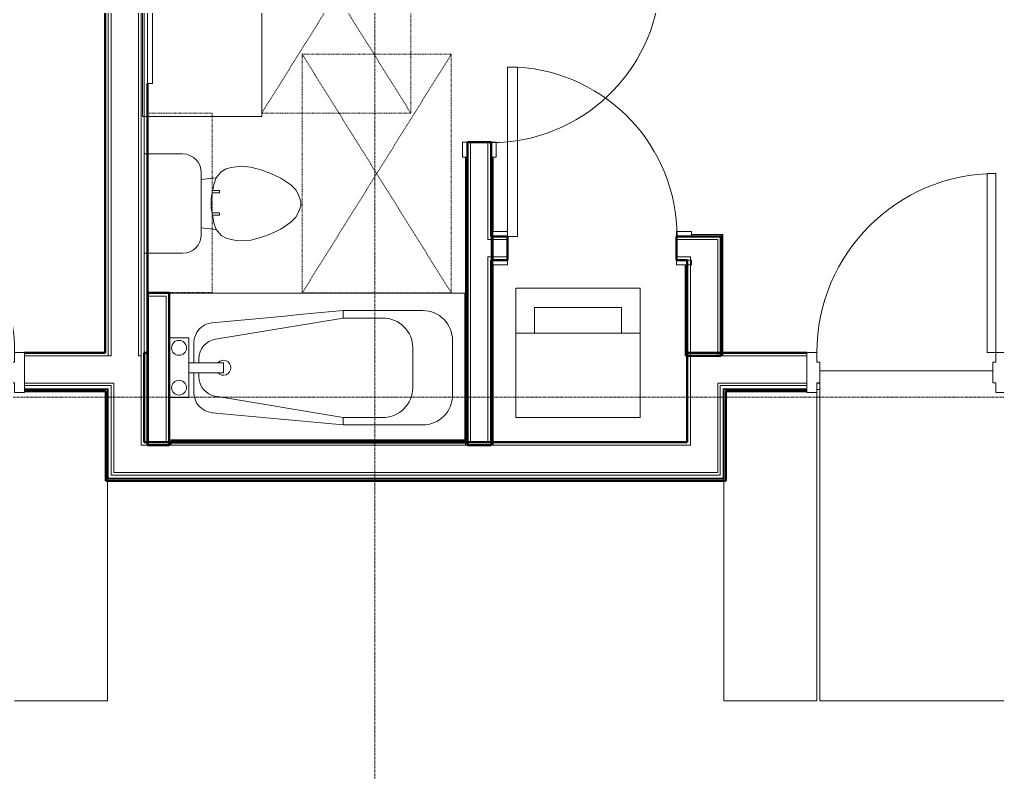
# Model space of a CAD drawing. Header units: inches. Extents: x -4218 to -1830, y 9767 to 12426.
# Drawn here: x -3225.8 to -3029.1, y 10391.8 to 10543.1 of the extents above; entities that cross this region are included whole.
import ezdxf

# ---------------------------------------------------------------- set-up
doc = ezdxf.new("R2010")
doc.units = ezdxf.units.IN
doc.header["$MEASUREMENT"] = 0
doc.linetypes.add('Dash', pattern=[0.25, 0.125, -0.125])
doc.linetypes.add('Grid Line 1_2_', pattern=[0.875, 0.5, -0.125, 0.125, -0.125])
for name, color, linetype, lineweight in [('0-1', 7, 'Continuous', 5), ('0-2', 253, 'Continuous', 9), ('0-3', 7, 'Continuous', 9), ('A-DOOR-1', 7, 'Continuous', 9), ('A-DOOR-2', 50, 'Continuous', 20), ('A-DOOR-FRAM-1', 50, 'Continuous', 20), ('A-FLOR-2', 252, 'Continuous', 9), ('A-FLOR-3', 7, 'Continuous', 9), ('A-FLOR-5', 192, 'Continuous', 9), ('A-GENM-HDLN-1', 7, 'Dash', 9), ('A-WALL-1', 250, 'Continuous', 50), ('A-WALL-2', 10, 'Continuous', 13), ('A-WALL-3', 254, 'Continuous', 9), ('A-WALL-4', 253, 'Continuous', 9), ('A-WALL-5', 252, 'Continuous', 9), ('A-WALL-6', 7, 'Continuous', 9), ('I-WALL-1', 250, 'Continuous', 50), ('I-WALL-2', 254, 'Continuous', 9), ('I-WALL-3', 253, 'Continuous', 9), ('I-WALL-4', 252, 'Continuous', 9), ('P-SANR-FIXT-1', 7, 'Continuous', 9), ('P-SANR-FIXT-2', 253, 'Continuous', 9), ('P-SANR-FIXT-3', 252, 'Continuous', 9), ('P-SANR-FIXT-4', 254, 'Continuous', 9), ('Q-CASE-1', 252, 'Continuous', 9), ('Q-CASE-2', 7, 'Continuous', 9), ('Q-CASE-4', 7, 'Dash', 9), ('Q-CASE-5', 254, 'Continuous', 9), ('S-GRID-1', 1, 'Grid Line 1_2_', 9)]:
    doc.layers.add(name, color=color, linetype=linetype, lineweight=lineweight)

# ---------------------------------------------------------------- blocks, each defined once
blk = doc.blocks.new('Basic Wall _ INT - W4BØF - _5_8 GYP - 2X4 WOOD_BATT_ - 5_8 GYP_ - ___-2682489-BACKGROUND - 3RD FLOOR')
at = {"layer": 'A-WALL-3'}
for p, q in [((-3136.11, 10457.54), (-3136.05, 10457.54)), ((-3136.05, 10457.54), (-3135.9, 10457.54)), ((-3135.9, 10457.54), (-3135.84, 10457.54)), ((-3135.72, 10457.54), (-3135.7, 10457.54))]:
    blk.add_line(p, q, dxfattribs=at)
at = {"layer": 'A-WALL-4'}
for p, q in [((-3136.05, 10617.69), (-3136.11, 10617.75)), ((-3135.9, 10617.55), (-3136.05, 10617.69)), ((-3135.84, 10617.48), (-3135.9, 10617.54)), ((-3135.7, 10617.34), (-3135.72, 10617.36)), ((-3136.05, 10589), (-3136.05, 10588.88)), ((-3136.05, 10588.88), (-3136.05, 10588.79)), ((-3136.05, 10588.79), (-3136.05, 10588.73)), ((-3136.05, 10588.59), (-3136.05, 10583.84)), ((-3135.7, 10583.84), (-3135.7, 10588.59)), ((-3136.05, 10583.69), (-3136.05, 10583.64)), ((-3136.05, 10583.63), (-3136.05, 10583.55)), ((-3136.05, 10583.54), (-3136.05, 10583.43)), ((-3135.7, 10552.46), (-3135.7, 10555.46)), ((-3135.7, 10515.46), (-3135.7, 10518.46)), ((-3135.82, 10457.54), (-3136.11, 10457.54)), ((-3136.05, 10458.13), (-3136.05, 10457.54)), ((-3135.74, 10457.54), (-3135.82, 10457.54)), ((-3135.7, 10457.54), (-3135.74, 10457.54)), ((-3135.7, 10457.54), (-3135.7, 10458.13))]:
    blk.add_line(p, q, dxfattribs=at)
at = {"layer": 'A-WALL-5'}
for p, q in [((-3136.05, 10617.69), (-3136.05, 10589)), ((-3135.7, 10588.59), (-3135.7, 10617.34)), ((-3136.11, 10589), (-3136.11, 10588.88)), ((-3136.11, 10588.88), (-3136.11, 10588.79)), ((-3136.11, 10588.79), (-3136.11, 10588.73)), ((-3136.11, 10588.59), (-3136.11, 10583.84)), ((-3135.82, 10588.57), (-3135.82, 10584.46)), ((-3136.11, 10583.69), (-3136.11, 10583.64)), ((-3136.11, 10583.63), (-3136.11, 10583.55)), ((-3136.11, 10583.54), (-3136.11, 10583.43)), ((-3136.05, 10583.43), (-3136.05, 10555.46)), ((-3135.82, 10584.44), (-3135.82, 10583.84)), ((-3135.7, 10555.46), (-3135.7, 10583.84)), ((-3136.05, 10515.46), (-3136.05, 10488.13)), ((-3135.7, 10488.13), (-3135.7, 10515.46)), ((-3136.11, 10458.13), (-3136.11, 10457.54)), ((-3135.82, 10458.13), (-3135.82, 10457.54))]:
    blk.add_line(p, q, dxfattribs=at)
at = {"layer": 'A-WALL-6'}
for p, q in [((-3136.11, 10617.75), (-3136.11, 10589)), ((-3135.82, 10617.46), (-3135.82, 10588.59)), ((-3136.11, 10583.43), (-3136.11, 10555.46)), ((-3135.82, 10583.84), (-3135.82, 10555.46)), ((-3136.11, 10515.46), (-3136.11, 10488.13)), ((-3135.82, 10515.46), (-3135.82, 10488.13))]:
    blk.add_line(p, q, dxfattribs=at)
at = {"layer": 'A-WALL-6', "flags": 128}
for points in [[(-3136.11, 10617.75), (-3135.99, 10617.63), (-3135.9, 10617.54), (-3135.84, 10617.48), (-3135.82, 10617.46)], [(-3135.82, 10617.46), (-3135.82, 10617.46), (-3135.81, 10617.45), (-3135.8, 10617.44), (-3135.78, 10617.42), (-3135.76, 10617.4), (-3135.74, 10617.38)]]:
    blk.add_lwpolyline(points, dxfattribs=at)
blk = doc.blocks.new('Basic Wall _ INT - W4BØF - _5_8 GYP - 2X4 WOOD_BATT_ - 5_8 GYP_ - ___-2682490-BACKGROUND - 3RD FLOOR')
at = {"layer": 'A-WALL-3'}
for p, q in [((-3130.95, 10555.09), (-3130.95, 10555.46)), ((-3130.95, 10457.54), (-3130.92, 10457.54)), ((-3130.81, 10457.54), (-3130.75, 10457.54)), ((-3130.74, 10457.54), (-3130.6, 10457.54)), ((-3130.6, 10457.54), (-3130.54, 10457.54))]:
    blk.add_line(p, q, dxfattribs=at)
at = {"layer": 'A-WALL-4'}
for p, q in [((-3130.92, 10612.57), (-3130.95, 10612.59)), ((-3130.75, 10612.39), (-3130.81, 10612.45)), ((-3130.6, 10612.24), (-3130.74, 10612.38)), ((-3130.54, 10612.18), (-3130.6, 10612.24)), ((-3130.6, 10588.99), (-3130.6, 10588.88)), ((-3130.6, 10588.87), (-3130.6, 10588.79)), ((-3130.6, 10588.78), (-3130.6, 10588.73)), ((-3130.95, 10583.84), (-3130.95, 10588.59)), ((-3130.6, 10588.59), (-3130.6, 10587.96)), ((-3130.6, 10587.94), (-3130.6, 10583.84)), ((-3130.6, 10583.69), (-3130.6, 10583.64)), ((-3130.6, 10583.62), (-3130.6, 10583.55)), ((-3130.6, 10583.53), (-3130.6, 10583.43)), ((-3130.95, 10555.46), (-3130.95, 10559.84)), ((-3130.6, 10560.24), (-3130.6, 10560.13)), ((-3130.6, 10560.12), (-3130.6, 10560.04)), ((-3130.6, 10560.04), (-3130.6, 10559.98)), ((-3130.6, 10559.84), (-3130.6, 10555.46)), ((-3130.95, 10554.95), (-3130.95, 10555.09)), ((-3130.95, 10515.46), (-3130.95, 10518.46)), ((-3130.95, 10494.79), (-3130.95, 10499.54)), ((-3130.6, 10499.54), (-3130.6, 10495.8)), ((-3130.6, 10495.78), (-3130.6, 10494.79)), ((-3130.95, 10457.54), (-3130.95, 10458.16)), ((-3130.91, 10457.54), (-3130.95, 10457.54)), ((-3130.82, 10457.54), (-3130.91, 10457.54)), ((-3130.54, 10457.54), (-3130.82, 10457.54)), ((-3130.6, 10458.16), (-3130.6, 10457.54))]:
    blk.add_line(p, q, dxfattribs=at)
at = {"layer": 'A-WALL-5'}
for p, q in [((-3130.95, 10588.59), (-3130.95, 10612.59)), ((-3130.6, 10612.24), (-3130.6, 10589)), ((-3130.54, 10588.99), (-3130.54, 10588.88)), ((-3130.54, 10588.87), (-3130.54, 10588.79)), ((-3130.54, 10588.78), (-3130.54, 10588.73)), ((-3130.82, 10587.96), (-3130.82, 10588.59)), ((-3130.82, 10583.84), (-3130.82, 10587.96)), ((-3130.54, 10588.58), (-3130.54, 10587.96)), ((-3130.54, 10587.94), (-3130.54, 10583.84)), ((-3130.95, 10559.84), (-3130.95, 10583.84)), ((-3130.6, 10583.43), (-3130.6, 10560.25)), ((-3130.54, 10583.69), (-3130.54, 10583.64)), ((-3130.54, 10583.62), (-3130.54, 10583.55)), ((-3130.54, 10583.53), (-3130.54, 10583.43)), ((-3130.82, 10559.24), (-3130.82, 10559.84)), ((-3130.82, 10555.46), (-3130.82, 10559.21)), ((-3130.54, 10560.24), (-3130.54, 10560.13)), ((-3130.54, 10560.12), (-3130.54, 10560.04)), ((-3130.54, 10560.03), (-3130.54, 10559.98)), ((-3130.54, 10559.84), (-3130.54, 10555.46)), ((-3130.95, 10499.54), (-3130.95, 10515.46)), ((-3130.6, 10515.46), (-3130.6, 10500.53)), ((-3130.82, 10498.94), (-3130.82, 10499.54)), ((-3130.82, 10495.41), (-3130.82, 10498.91)), ((-3130.54, 10499.54), (-3130.54, 10494.79)), ((-3130.95, 10458.16), (-3130.95, 10494.79)), ((-3130.82, 10494.79), (-3130.82, 10495.39)), ((-3130.6, 10493.79), (-3130.6, 10458.16)), ((-3130.82, 10457.54), (-3130.82, 10458.16)), ((-3130.54, 10458.16), (-3130.54, 10457.54))]:
    blk.add_line(p, q, dxfattribs=at)
at = {"layer": 'A-WALL-6'}
for p, q in [((-3130.82, 10588.59), (-3130.82, 10612.46)), ((-3130.54, 10612.18), (-3130.54, 10589)), ((-3130.82, 10559.84), (-3130.82, 10583.84)), ((-3130.54, 10583.43), (-3130.54, 10560.25)), ((-3130.82, 10499.54), (-3130.82, 10515.46)), ((-3130.54, 10515.46), (-3130.54, 10500.54)), ((-3130.82, 10458.16), (-3130.82, 10494.79)), ((-3130.54, 10493.79), (-3130.54, 10458.16))]:
    blk.add_line(p, q, dxfattribs=at)
at = {"layer": 'A-WALL-6', "flags": 128}
for points in [[(-3130.91, 10612.55), (-3130.88, 10612.53), (-3130.86, 10612.51), (-3130.85, 10612.49), (-3130.83, 10612.48), (-3130.83, 10612.47), (-3130.82, 10612.46)], [(-3130.82, 10612.46), (-3130.8, 10612.44), (-3130.75, 10612.39), (-3130.65, 10612.3), (-3130.54, 10612.18)]]:
    blk.add_lwpolyline(points, dxfattribs=at)
blk = doc.blocks.new('SWING - SINGLE - FLUSH - 2-10 x 6-8 - PRIVACY-3199405-BACKGROUND - 3RD FLOOR')
at = {"layer": 'A-DOOR-1'}
blk.add_arc((17, -2.38), 34.07, 180, 266.6343, dxfattribs=at)
at = {"layer": 'A-DOOR-2'}
for p, q in [((15, -2.38), (15, -36.38)), ((17, -2.38), (15, -2.38)), ((17, -2.38), (17, -36.38)), ((17, -36.38), (15, -36.38))]:
    blk.add_line(p, q, dxfattribs=at)
at = {"layer": 'A-DOOR-FRAM-1'}
for p, q in [((-20, 2.37), (-20, 3.37)), ((-20, 3.37), (-17, 3.37)), ((-17, 2.37), (-20, 2.37)), ((-17, 3.37), (-17, 2.37)), ((17, 2.37), (17, 3.37)), ((17, 3.37), (20, 3.37)), ((20, 2.37), (17, 2.37)), ((20, 3.37), (20, 2.37)), ((-20, -2.38), (-17, -2.38)), ((-20, -3.38), (-20, -2.38)), ((-17, -3.38), (-20, -3.38)), ((-17, -2.38), (-17, -3.38)), ((17, -2.38), (20, -2.38)), ((17, -3.38), (17, -2.38)), ((20, -3.38), (17, -3.38)), ((20, -2.38), (20, -3.38))]:
    blk.add_line(p, q, dxfattribs=at)
blk = doc.blocks.new('Basic Wall _ INT - W6BØF - _5_8 GYP - 2X6 WOOD_BATT_ - 5_8 GYP_ - ___-2695671-BACKGROUND - 3RD FLOOR')
at = {"layer": 'A-WALL-3'}
for p, q in [((-3084.75, 10475.54), (-3084.72, 10475.54)), ((-3084.61, 10475.54), (-3084.55, 10475.54)), ((-3084.54, 10475.54), (-3084.4, 10475.54)), ((-3084.4, 10475.54), (-3084.34, 10475.54))]:
    blk.add_line(p, q, dxfattribs=at)
at = {"layer": 'A-WALL-4'}
for p, q in [((-3084.72, 10499.56), (-3084.75, 10499.54)), ((-3084.55, 10499.74), (-3084.61, 10499.68)), ((-3084.4, 10499.89), (-3084.54, 10499.75)), ((-3084.34, 10499.95), (-3084.4, 10499.89)), ((-3084.75, 10475.54), (-3084.75, 10476.16)), ((-3084.71, 10475.54), (-3084.75, 10475.54)), ((-3084.62, 10475.54), (-3084.71, 10475.54)), ((-3084.34, 10475.54), (-3084.62, 10475.54)), ((-3084.4, 10476.16), (-3084.4, 10475.54))]:
    blk.add_line(p, q, dxfattribs=at)
at = {"layer": 'A-WALL-5'}
for p, q in [((-3084.75, 10476.16), (-3084.75, 10499.54)), ((-3084.4, 10499.89), (-3084.4, 10476.16)), ((-3084.62, 10475.54), (-3084.62, 10476.16)), ((-3084.34, 10476.16), (-3084.34, 10475.54))]:
    blk.add_line(p, q, dxfattribs=at)
at = {"layer": 'A-WALL-6'}
for p, q in [((-3084.75, 10499.54), (-3084.71, 10499.58)), ((-3084.62, 10476.16), (-3084.62, 10499.66)), ((-3084.34, 10499.95), (-3084.34, 10476.16))]:
    blk.add_line(p, q, dxfattribs=at)
at = {"layer": 'A-WALL-6', "flags": 128}
for points in [[(-3084.71, 10499.58), (-3084.68, 10499.6), (-3084.66, 10499.62), (-3084.65, 10499.64), (-3084.63, 10499.65), (-3084.63, 10499.66), (-3084.62, 10499.66)], [(-3084.62, 10499.66), (-3084.6, 10499.68), (-3084.55, 10499.74), (-3084.45, 10499.83), (-3084.34, 10499.95)]]:
    blk.add_lwpolyline(points, dxfattribs=at)
blk = doc.blocks.new('Basic Wall _ INT - W6BØF - _5_8 GYP - 2X6 WOOD_BATT_ - 5_8 GYP_ - ___-2695672-BACKGROUND - 3RD FLOOR')
at = {"layer": 'A-WALL-4'}
blk.add_line((-3091.5, 10475.54), (-3091.5, 10476.16), dxfattribs=at)
at = {"layer": 'A-WALL-5'}
for p, q in [((-3091.85, 10493.79), (-3091.85, 10475.54)), ((-3091.5, 10476.16), (-3091.5, 10493.79)), ((-3091.91, 10475.54), (-3091.85, 10475.54)), ((-3091.85, 10475.54), (-3091.7, 10475.54)), ((-3091.7, 10475.54), (-3091.64, 10475.54)), ((-3091.6, 10475.54), (-3091.59, 10475.54)), ((-3091.52, 10475.54), (-3091.5, 10475.54))]:
    blk.add_line(p, q, dxfattribs=at)
at = {"layer": 'A-WALL-6'}
for p, q in [((-3091.91, 10493.79), (-3091.91, 10475.54)), ((-3091.62, 10493.79), (-3091.62, 10475.54)), ((-3091.62, 10475.54), (-3091.91, 10475.54)), ((-3091.54, 10475.54), (-3091.62, 10475.54)), ((-3091.5, 10475.54), (-3091.54, 10475.54))]:
    blk.add_line(p, q, dxfattribs=at)
blk = doc.blocks.new('Basic Wall _ INT - W4BØF - _5_8 GYP - 2X4 WOOD_BATT_ - 5_8 GYP_ - ___-2682502-BACKGROUND - 3RD FLOOR')
at = {"layer": 'A-WALL-3'}
for p, q in [((-3130.95, 10494.79), (-3130.95, 10494.77)), ((-3130.95, 10494.65), (-3130.95, 10494.59)), ((-3130.95, 10494.58), (-3130.95, 10494.44)), ((-3130.95, 10494.44), (-3130.95, 10494.38))]:
    blk.add_line(p, q, dxfattribs=at)
at = {"layer": 'A-WALL-4'}
for p, q in [((-3130.95, 10494.66), (-3130.95, 10494.73)), ((-3130.95, 10494.38), (-3130.95, 10494.66)), ((-3130.69, 10494.44), (-3130.75, 10494.44))]:
    blk.add_line(p, q, dxfattribs=at)
at = {"layer": 'A-WALL-5'}
for p, q in [((-3130.95, 10494.75), (-3130.95, 10494.79)), ((-3130.95, 10494.79), (-3130.62, 10494.79)), ((-3130.95, 10494.73), (-3130.95, 10494.75)), ((-3130.69, 10494.38), (-3130.75, 10494.38))]:
    blk.add_line(p, q, dxfattribs=at)
at = {"layer": 'A-WALL-6'}
blk.add_line((-3130.95, 10494.66), (-3130.62, 10494.66), dxfattribs=at)
blk = doc.blocks.new('Basic Wall _ INT - W4BØF - _5_8 GYP - 2X4 WOOD_BATT_ - 5_8 GYP_ - ___-2682501-BACKGROUND - 3RD FLOOR')
at = {"layer": 'A-WALL-3'}
for p, q in [((-3130.95, 10499.95), (-3130.95, 10499.89)), ((-3130.95, 10499.89), (-3130.95, 10499.75)), ((-3130.95, 10499.74), (-3130.95, 10499.68)), ((-3130.95, 10499.56), (-3130.95, 10499.54))]:
    blk.add_line(p, q, dxfattribs=at)
at = {"layer": 'A-WALL-4'}
for p, q in [((-3130.95, 10499.66), (-3130.95, 10499.95)), ((-3130.95, 10499.6), (-3130.95, 10499.66)), ((-3130.68, 10499.89), (-3130.75, 10499.89)), ((-3093.62, 10499.54), (-3090.62, 10499.54)), ((-3084.75, 10499.54), (-3084.72, 10499.56)), ((-3084.61, 10499.68), (-3084.55, 10499.74)), ((-3084.54, 10499.75), (-3084.4, 10499.89)), ((-3084.4, 10499.89), (-3084.34, 10499.95))]:
    blk.add_line(p, q, dxfattribs=at)
at = {"layer": 'A-WALL-5'}
for p, q in [((-3130.95, 10499.58), (-3130.95, 10499.6)), ((-3130.95, 10499.54), (-3130.95, 10499.58)), ((-3130.95, 10499.54), (-3130.62, 10499.54)), ((-3130.68, 10499.95), (-3130.75, 10499.95)), ((-3084.4, 10499.89), (-3090.62, 10499.89)), ((-3090.62, 10499.54), (-3084.75, 10499.54))]:
    blk.add_line(p, q, dxfattribs=at)
at = {"layer": 'A-WALL-6'}
for p, q in [((-3130.62, 10499.66), (-3130.95, 10499.66)), ((-3084.34, 10499.95), (-3090.62, 10499.95)), ((-3084.62, 10499.66), (-3090.62, 10499.66)), ((-3084.71, 10499.58), (-3084.75, 10499.54))]:
    blk.add_line(p, q, dxfattribs=at)
at = {"layer": 'A-WALL-6', "flags": 128}
for points in [[(-3084.62, 10499.66), (-3084.63, 10499.66), (-3084.63, 10499.65), (-3084.65, 10499.64), (-3084.66, 10499.62), (-3084.68, 10499.6), (-3084.71, 10499.58)], [(-3084.34, 10499.95), (-3084.45, 10499.83), (-3084.55, 10499.74), (-3084.6, 10499.68), (-3084.62, 10499.66)]]:
    blk.add_lwpolyline(points, dxfattribs=at)
blk = doc.blocks.new('Stacked Washer and Dryer - 26_x25_ - Private-1352637-BACKGROUND - 3RD FLOOR')
at = {"layer": 'P-SANR-FIXT-1'}
for p, q in [((0, 12.5), (26, 12.5)), ((0, 12.5), (0, -12.5)), ((16.90625, 12.5), (16.90625, -12.5)), ((26, 12.5), (26, -12.5)), ((16.90625, 8.75), (22.09375, 8.75)), ((22.09375, 8.75), (22.09375, -8.75)), ((22.09375, -8.75), (16.90625, -8.75)), ((26, -12.5), (0, -12.5))]:
    blk.add_line(p, q, dxfattribs=at)
blk = doc.blocks.new('Toilet-Domestic-3D - Toilet-Domestic-3D-V87-BACKGROUND - 3RD FLOOR')
at = {"layer": 'P-SANR-FIXT-1'}
for p, q in [((-1.87, 11.5), (-0.5, 12)), ((-0.5, 12), (0.5, 12)), ((0.5, 12), (1.87, 11.5)), ((-5.13, 8), (-3.74, 10)), ((-3.74, 10), (-2.74, 11)), ((-2.74, 11), (-1.87, 11.5)), ((1.87, 11.5), (2.74, 11)), ((2.74, 11), (3.74, 10)), ((3.74, 10), (5.13, 8)), ((-6.06, 6), (-5.13, 8)), ((5.13, 8), (6.06, 6)), ((-6.79, 4), (-6.06, 6)), ((6.06, 6), (6.79, 4)), ((-7.33, 1.99), (-6.79, 4)), ((6.79, 4), (7.33, 1.99)), ((-7.5, 0), (-7.33, 1.99)), ((7.33, 1.99), (7.5, 0)), ((-7.41, -1), (-7.5, 0)), ((-7.24, -2), (-7.41, -1)), ((7.41, -1), (7.24, -2)), ((7.5, 0), (7.41, -1)), ((-6.97, -3), (-7.24, -2)), ((-6.4, -4), (-6.97, -3)), ((6.97, -3), (6.4, -4)), ((7.24, -2), (6.97, -3)), ((-5.21, -5), (-6.4, -4)), ((-3.84, -5.5), (-5.21, -5)), ((-4.86, -8.02), (-5.21, -5)), ((-2.65, -5.71), (-3.84, -5.5)), ((-1, -6), (-2.16, -5.8)), ((1.85, -5.85), (1, -6)), ((3.84, -5.5), (2.34, -5.76)), ((5.21, -5), (3.84, -5.5)), ((4.86, -8.02), (5.21, -5)), ((6.4, -4), (5.21, -5)), ((1, -6), (-1, -6)), ((6.25, -8.02), (-6.25, -8.02)), ((-9.98, -11.75), (-9.98, -18.85)), ((9.98, -18.85), (9.98, -11.75))]:
    blk.add_line(p, q, dxfattribs=at)
for centre, start, end in [((-6.25, -11.75), 90, 180), ((6.25, -11.75), 0, 90)]:
    blk.add_arc(centre, 3.73, start, end, dxfattribs=at)
at = {"layer": 'P-SANR-FIXT-2'}
blk.add_line((-9.98, -19.48), (9.98, -19.48), dxfattribs=at)
at = {"layer": 'P-SANR-FIXT-3'}
for p, q in [((-9.98, -18.85), (-9.98, -19.48)), ((9.98, -19.48), (9.98, -18.85))]:
    blk.add_line(p, q, dxfattribs=at)
blk = doc.blocks.new('Bath Vanity - Bath Vanity 60_-2708009-BACKGROUND - 3RD FLOOR')
at = {"layer": 'Q-CASE-1'}
for p, q in [((30.74, 0), (-29.26, 0)), ((-29.26, 0), (-29.26, -1)), ((30.74, -1), (30.74, 0))]:
    blk.add_line(p, q, dxfattribs=at)
at = {"layer": 'Q-CASE-2'}
for p, q in [((-29.26, -1), (-29.26, -24)), ((30.74, -24), (30.74, -1)), ((-29.26, -24), (30.74, -24))]:
    blk.add_line(p, q, dxfattribs=at)
blk = doc.blocks.new('Bath Tub - Maestro - 60_x30_-V88-BACKGROUND - 3RD FLOOR')
at = {"layer": 'P-SANR-FIXT-1'}
for p, q in [((59.63, 0), (0.38, 0)), ((35, -3.5), (51, -3.5)), ((35, -5), (35, -3.5)), ((35, -5), (9.35, -9.26)), ((43, -5), (35, -5)), ((4, -9), (0.38, -9)), ((4, -14), (4, -9)), ((57, -9.5), (57, -20.5)), ((5, -14), (5, -9.96)), ((49, -19), (49, -11)), ((6, -13.2), (6, -14)), ((4, -16), (4, -14)), ((4, -14), (10.94, -14)), ((10.94, -16), (10.94, -14)), ((4, -21), (4, -16)), ((10.94, -16), (4, -16)), ((5, -20.04), (5, -16)), ((6, -16), (6, -16.8)), ((0.38, -21), (4, -21)), ((9.35, -20.74), (35, -25)), ((35, -25), (35, -26.5)), ((35, -25), (43, -25)), ((51, -26.5), (35, -26.5))]:
    blk.add_line(p, q, dxfattribs=at)
at = {"layer": 'P-SANR-FIXT-1', "flags": 128}
for points in [[(8.63, -5.97), (11.56, -5.7), (14.49, -5.42), (17.42, -5.15), (20.35, -4.87), (23.28, -4.6), (26.21, -4.32), (29.14, -4.05), (32.07, -3.77), (35, -3.5)], [(35, -26.5), (32.07, -26.23), (29.14, -25.95), (26.21, -25.68), (23.28, -25.4), (20.35, -25.13), (17.42, -24.85), (14.49, -24.58), (11.56, -24.3), (8.63, -24.03)]]:
    blk.add_lwpolyline(points, dxfattribs=at)
at = {"layer": 'P-SANR-FIXT-1'}
for centre, radius, start, end in [((51, -9.5), 6, 0, 90), ((43, -11), 6, 360, 90), ((9, -9.96), 4, 95.3558, 180), ((2, -11), 1.5, 0, 180), ((10, -13.2), 4, 99.4223, 180), ((2, -11), 1.5, 180, 360), ((10.94, -15), 1.5, 0, 137.9289), ((10.94, -15), 1.5, 222.0711, 360), ((2, -19), 1.5, 0, 180), ((10, -16.8), 4, 180, 260.5777), ((2, -19), 1.5, 180, 360), ((43, -19), 6, 270, 0), ((9, -20.04), 4, 180, 264.6442), ((51, -20.5), 6, 270, 0)]:
    blk.add_arc(centre, radius, start, end, dxfattribs=at)
at = {"layer": 'P-SANR-FIXT-2'}
for p, q in [((0, 0), (0, -9)), ((60, -29.97), (60, 0)), ((0, -9), (0, -21)), ((0, -21), (0, -29.97)), ((0, -30), (60, -30))]:
    blk.add_line(p, q, dxfattribs=at)
at = {"layer": 'P-SANR-FIXT-3'}
for p, q in [((0.38, 0), (0, 0)), ((60, 0), (59.63, 0)), ((0.38, -9), (0, -9)), ((0, -21), (0.38, -21))]:
    blk.add_line(p, q, dxfattribs=at)
at = {"layer": 'P-SANR-FIXT-4'}
blk.add_line((0, -9), (0, -21), dxfattribs=at)
blk = doc.blocks.new('ADA Clearances - 30_x48_-1721104-BACKGROUND - 3RD FLOOR')
at = {"layer": 'A-GENM-HDLN-1'}
for p, q in [((15, 24), (-15, -24)), ((-15, 24), (15, -24)), ((-15, -24), (-15, 24)), ((-15, 24), (15, 24)), ((15, 24), (15, -24)), ((15, -24), (-15, -24))]:
    blk.add_line(p, q, dxfattribs=at)
blk = doc.blocks.new('ADA Clearances - 30_x48_-V89-BACKGROUND - 3RD FLOOR')
at = {"layer": 'A-GENM-HDLN-1'}
for p, q in [((15, 24), (-15, -24)), ((-15, 24), (15, -24)), ((-15, 24), (15, 24)), ((15, 24), (15, -24)), ((15, -24), (-15, -24))]:
    blk.add_line(p, q, dxfattribs=at)
blk = doc.blocks.new('BATHROOM MIRROR - BATHROOM MIRROR 48_-3124766-BACKGROUND - 3RD FLOOR')
at = {"layer": 'Q-CASE-2'}
for p, q in [((24.74, 24), (-23.26, 24)), ((-23.26, 23), (-23.26, 24)), ((24.74, 24), (24.74, 23)), ((-23.26, 23), (24.74, 23))]:
    blk.add_line(p, q, dxfattribs=at)
at = {"layer": 'Q-CASE-5'}
blk.add_line((21.74, 24), (-20.26, 24), dxfattribs=at)
blk = doc.blocks.new('300 Series Wall Hung Cabinet_326 - 36_-2909952-BACKGROUND - 3RD FLOOR')
at = {"layer": 'Q-CASE-2'}
for p, q in [((-2.5, -13.19), (-2.01, -13.19)), ((-2.5, -13.19), (-2.5, -14.69)), ((-2.01, -14.69), (-2.01, -13.19)), ((2, -13.19), (2.49, -13.19)), ((2, -13.19), (2, -14.69)), ((2.49, -14.69), (2.49, -13.19)), ((-2.5, -14.69), (-2.01, -14.69)), ((2, -14.69), (2.49, -14.69))]:
    blk.add_line(p, q, dxfattribs=at)
at = {"layer": 'Q-CASE-4'}
for p, q in [((18, -0.19), (-18, -0.19)), ((-18, -0.19), (-18, -13.19)), ((18, -13.19), (18, -0.19)), ((-18, -13.19), (18, -13.19))]:
    blk.add_line(p, q, dxfattribs=at)
blk = doc.blocks.new('Basic Wall _ INT - W4FØF - INT - _5_8 GYP - 2X4 WOOD_BATT__ - ___-3084704-BACKGROUND - 3RD FLOOR')
at = {"layer": 'A-WALL-3'}
for p, q in [((-3195.7, 10457.54), (-3195.67, 10457.54)), ((-3195.56, 10457.54), (-3195.5, 10457.54)), ((-3195.49, 10457.54), (-3195.35, 10457.54)), ((-3195.35, 10457.54), (-3195.29, 10457.54))]:
    blk.add_line(p, q, dxfattribs=at)
at = {"layer": 'A-WALL-4'}
for p, q in [((-3195.7, 10458.13), (-3195.7, 10457.54)), ((-3195.66, 10457.54), (-3195.7, 10457.54)), ((-3195.57, 10457.54), (-3195.66, 10457.54)), ((-3195.29, 10457.54), (-3195.57, 10457.54)), ((-3195.35, 10457.54), (-3195.35, 10458.13))]:
    blk.add_line(p, q, dxfattribs=at)
at = {"layer": 'A-WALL-5'}
for p, q in [((-3195.67, 10488.16), (-3195.7, 10488.16)), ((-3195.5, 10488.16), (-3195.56, 10488.16)), ((-3195.35, 10488.16), (-3195.49, 10488.16)), ((-3195.29, 10488.16), (-3195.35, 10488.16)), ((-3195.57, 10457.54), (-3195.57, 10458.13)), ((-3195.29, 10457.54), (-3195.29, 10458.13))]:
    blk.add_line(p, q, dxfattribs=at)
at = {"layer": 'A-WALL-6'}
for p, q in [((-3195.7, 10488.16), (-3195.66, 10488.16)), ((-3195.66, 10488.16), (-3195.57, 10488.16)), ((-3195.57, 10488.16), (-3195.29, 10488.16))]:
    blk.add_line(p, q, dxfattribs=at)
blk = doc.blocks.new('CTR - 1st Phase - Unit Layouts_rvt-1-BACKGROUND - 3RD FLOOR')
at = {"layer": 'A-WALL-1'}
for p, q in [((-3130.95, 10518.46), (-3135.7, 10518.46)), ((-3135.7, 10518.46), (-3135.7, 10457.54)), ((-3130.95, 10499.54), (-3130.95, 10518.46)), ((-3127.62, 10499.54), (-3130.95, 10499.54)), ((-3127.62, 10494.79), (-3127.62, 10499.54)), ((-3084.75, 10499.54), (-3093.62, 10499.54)), ((-3093.62, 10499.54), (-3093.62, 10494.79)), ((-3084.75, 10498.91), (-3084.75, 10499.54)), ((-3084.75, 10494.79), (-3084.75, 10498.91)), ((-3130.95, 10457.54), (-3130.95, 10494.79)), ((-3130.95, 10494.79), (-3127.62, 10494.79)), ((-3093.62, 10494.79), (-3091.5, 10494.79)), ((-3091.5, 10494.79), (-3091.5, 10475.54)), ((-3084.75, 10475.54), (-3084.75, 10494.79)), ((-3200.07, 10488.16), (-3200.07, 10457.54)), ((-3199.82, 10488.16), (-3200.07, 10488.16)), ((-3196.32, 10488.16), (-3199.82, 10488.16)), ((-3195.7, 10488.16), (-3196.32, 10488.16)), ((-3195.7, 10457.54), (-3195.7, 10488.16)), ((-3135.7, 10488.13), (-3136.07, 10488.13)), ((-3136.07, 10488.13), (-3136.07, 10458.51)), ((-3135.7, 10458.51), (-3135.7, 10488.13)), ((-3091.5, 10475.54), (-3084.75, 10475.54)), ((-3200.07, 10457.54), (-3199.82, 10457.54)), ((-3199.82, 10457.54), (-3196.32, 10457.54)), ((-3196.32, 10457.54), (-3195.7, 10457.54)), ((-3195.7, 10458.51), (-3195.7, 10458.13)), ((-3195.7, 10458.13), (-3135.7, 10458.13)), ((-3136.07, 10458.51), (-3195.32, 10458.51)), ((-3135.7, 10458.13), (-3135.7, 10458.51)), ((-3135.7, 10457.54), (-3135.07, 10457.54)), ((-3135.07, 10457.54), (-3131.57, 10457.54)), ((-3131.57, 10457.54), (-3130.95, 10457.54))]:
    blk.add_line(p, q, dxfattribs=at)
at = {"layer": 'A-WALL-2'}
for p, q in [((-3135.07, 10518.46), (-3135.07, 10458.16)), ((-3131.57, 10518.46), (-3131.57, 10498.91)), ((-3131.57, 10498.91), (-3130.95, 10498.91)), ((-3127.62, 10498.91), (-3130.95, 10498.91)), ((-3085.37, 10498.91), (-3093.62, 10498.91)), ((-3085.37, 10498.91), (-3085.37, 10495.41)), ((-3131.57, 10495.41), (-3131.57, 10458.16)), ((-3131.57, 10495.41), (-3130.95, 10495.41)), ((-3127.62, 10495.41), (-3130.95, 10495.41)), ((-3090.87, 10495.41), (-3093.62, 10495.41)), ((-3090.87, 10495.41), (-3090.87, 10494.79)), ((-3090.87, 10494.79), (-3090.87, 10475.54)), ((-3085.37, 10495.41), (-3085.37, 10494.79)), ((-3085.37, 10494.79), (-3085.37, 10475.54)), ((-3199.82, 10487.54), (-3199.82, 10488.16)), ((-3199.82, 10487.54), (-3199.82, 10488.16)), ((-3199.82, 10458.16), (-3199.82, 10487.54)), ((-3196.32, 10487.54), (-3199.82, 10487.54)), ((-3196.32, 10458.16), (-3196.32, 10487.54)), ((-3199.82, 10457.54), (-3199.82, 10458.16)), ((-3199.82, 10458.16), (-3196.32, 10458.16)), ((-3199.82, 10457.54), (-3199.82, 10458.16)), ((-3131.57, 10458.16), (-3135.07, 10458.16))]:
    blk.add_line(p, q, dxfattribs=at)
at = {"layer": 'A-WALL-3'}
for p, q in [((-3135.7, 10518.46), (-3135.7, 10515.46)), ((-3130.95, 10515.46), (-3130.95, 10518.46)), ((-3130.95, 10499.68), (-3130.95, 10499.95)), ((-3130.68, 10499.54), (-3130.75, 10499.54)), ((-3090.62, 10499.54), (-3093.62, 10499.54)), ((-3130.95, 10494.38), (-3130.95, 10494.64)), ((-3130.75, 10494.79), (-3130.69, 10494.79)), ((-3091.5, 10476.16), (-3091.5, 10475.54)), ((-3084.75, 10475.54), (-3090.87, 10475.54)), ((-3084.75, 10475.54), (-3084.75, 10476.16)), ((-3195.7, 10457.54), (-3200.07, 10457.54)), ((-3195.7, 10457.54), (-3195.7, 10458.13)), ((-3135.7, 10458.13), (-3135.7, 10457.54)), ((-3130.95, 10457.54), (-3135.7, 10457.54)), ((-3130.95, 10457.54), (-3130.95, 10458.16))]:
    blk.add_line(p, q, dxfattribs=at)
at = {"layer": 'A-WALL-4'}
for p, q in [((-3135.7, 10515.46), (-3135.7, 10488.13)), ((-3130.95, 10499.95), (-3130.95, 10515.46)), ((-3084.75, 10499.54), (-3090.62, 10499.54)), ((-3084.75, 10499.54), (-3084.75, 10494.79)), ((-3130.95, 10458.16), (-3130.95, 10494.38)), ((-3084.75, 10476.16), (-3084.75, 10494.79)), ((-3091.5, 10493.79), (-3091.5, 10476.16)), ((-3200.07, 10488.16), (-3200.07, 10476.16)), ((-3135.7, 10458.51), (-3135.7, 10488.13)), ((-3090.87, 10475.54), (-3091.5, 10475.54)), ((-3200.07, 10458.16), (-3200.07, 10457.54)), ((-3195.7, 10458.16), (-3195.7, 10458.51)), ((-3195.7, 10458.13), (-3135.7, 10458.13)), ((-3135.7, 10458.51), (-3135.7, 10458.16))]:
    blk.add_line(p, q, dxfattribs=at)
at = {"layer": 'A-WALL-5'}
for p, q in [((-3135.7, 10518.46), (-3130.95, 10518.46)), ((-3127.62, 10499.54), (-3127.62, 10494.79)), ((-3093.62, 10494.79), (-3093.62, 10499.54)), ((-3200.07, 10488.16), (-3195.7, 10488.16)), ((-3136.07, 10488.13), (-3135.7, 10488.13)), ((-3136.07, 10488.13), (-3136.07, 10458.51)), ((-3200.07, 10476.16), (-3200.07, 10458.16)), ((-3136.07, 10458.51), (-3195.32, 10458.51))]:
    blk.add_line(p, q, dxfattribs=at)
at = {"layer": '0-2'}
for name, p in [('Basic Wall _ INT - W4BØF - _5_8 GYP - 2X4 WOOD_BATT_ - 5_8 GYP_ - ___-2682489-BACKGROUND - 3RD FLOOR', (0, 0)), ('Basic Wall _ INT - W4BØF - _5_8 GYP - 2X4 WOOD_BATT_ - 5_8 GYP_ - ___-2682490-BACKGROUND - 3RD FLOOR', (0, 0)), ('ADA Clearances - 30_x48_-V89-BACKGROUND - 3RD FLOOR', (-3162.07, 10548.29)), ('ADA Clearances - 30_x48_-1721104-BACKGROUND - 3RD FLOOR', (-3153.94, 10512.16)), ('Basic Wall _ INT - W4BØF - _5_8 GYP - 2X4 WOOD_BATT_ - 5_8 GYP_ - ___-2682501-BACKGROUND - 3RD FLOOR', (0, 0)), ('Basic Wall _ INT - W6BØF - _5_8 GYP - 2X6 WOOD_BATT_ - 5_8 GYP_ - ___-2695671-BACKGROUND - 3RD FLOOR', (0, 0)), ('Basic Wall _ INT - W4BØF - _5_8 GYP - 2X4 WOOD_BATT_ - 5_8 GYP_ - ___-2682502-BACKGROUND - 3RD FLOOR', (0, 0)), ('Basic Wall _ INT - W6BØF - _5_8 GYP - 2X6 WOOD_BATT_ - 5_8 GYP_ - ___-2695672-BACKGROUND - 3RD FLOOR', (0, 0)), ('Basic Wall _ INT - W4FØF - INT - _5_8 GYP - 2X4 WOOD_BATT__ - ___-3084704-BACKGROUND - 3RD FLOOR', (0, 0)), ('Bath Tub - Maestro - 60_x30_-V88-BACKGROUND - 3RD FLOOR', (-3195.7, 10488.13))]:
    blk.add_blockref(name, p, dxfattribs=at)
for name, p, rotation in [('Bath Vanity - Bath Vanity 60_-2708009-BACKGROUND - 3RD FLOOR', (-3201.07, 10552.93), 89.99999999986643), ('BATHROOM MIRROR - BATHROOM MIRROR 48_-3124766-BACKGROUND - 3RD FLOOR', (-3176.07, 10553.55), 89.99999999989683), ('SWING - SINGLE - FLUSH - 2-10 x 6-8 - PRIVACY-3199405-BACKGROUND - 3RD FLOOR', (-3133.32, 10535.46), 89.99999999991647), ('SWING - SINGLE - FLUSH - 2-10 x 6-8 - PRIVACY-3199405-BACKGROUND - 3RD FLOOR', (-3110.62, 10497.16), 180), ('300 Series Wall Hung Cabinet_326 - 36_-2909952-BACKGROUND - 3RD FLOOR', (-3200.26, 10506.29), 89.9999999999676), ('Toilet-Domestic-3D - Toilet-Domestic-3D-V87-BACKGROUND - 3RD FLOOR', (-3181.22, 10506.13), 269.9999999999432), ('Stacked Washer and Dryer - 26_x25_ - Private-1352637-BACKGROUND - 3RD FLOOR', (-3113.44, 10463.16), 89.99999999991905)]:
    blk.add_blockref(name, p, dxfattribs=dict(at, rotation=rotation))
blk = doc.blocks.new('HOLLOW METAL - UNIT DOOR-2191979-BACKGROUND - 3RD FLOOR')
at = {"layer": 'A-DOOR-1'}
blk.add_arc((18, 4.125), 36, 90, 180, dxfattribs=at)
at = {"layer": 'A-DOOR-2'}
for p, q in [((18, 40.125), (16.25, 40.125)), ((16.25, 40.125), (16.25, 4.125)), ((18, 4.125), (18, 40.125)), ((16.25, 4.125), (18, 4.125))]:
    blk.add_line(p, q, dxfattribs=at)
at = {"layer": 'A-DOOR-FRAM-1'}
for p, q in [((-18, 4.125), (-20, 4.125)), ((-20, 4.125), (-20, -3.875)), ((-18, 2.1875), (-18, 4.125)), ((18, 4.125), (18, 2.1875)), ((20, 4.125), (18, 4.125)), ((20, -3.875), (20, 4.125)), ((-17.375, 2.1875), (-18, 2.1875)), ((-17.375, -1.9375), (-17.375, 2.1875)), ((18, 2.1875), (17.375, 2.1875)), ((17.375, 2.1875), (17.375, -1.9375)), ((-18, -3.875), (-18, -1.9375)), ((-18, -1.9375), (-17.375, -1.9375)), ((17.375, -1.9375), (18, -1.9375)), ((18, -1.9375), (18, -3.875)), ((-20, -3.875), (-18, -3.875)), ((18, -3.875), (20, -3.875))]:
    blk.add_line(p, q, dxfattribs=at)
blk = doc.blocks.new('HOLLOW METAL - UNIT DOOR-2191980-BACKGROUND - 3RD FLOOR')
at = {"layer": 'A-DOOR-1'}
blk.add_arc((18, -4.125), 36, 180, 270, dxfattribs=at)
at = {"layer": 'A-DOOR-2'}
for p, q in [((16.25, -4.125), (18, -4.125)), ((16.25, -40.125), (16.25, -4.125)), ((18, -4.125), (18, -40.125)), ((18, -40.125), (16.25, -40.125))]:
    blk.add_line(p, q, dxfattribs=at)
at = {"layer": 'A-DOOR-FRAM-1'}
for p, q in [((-20, 3.875), (-18, 3.875)), ((-20, -4.125), (-20, 3.875)), ((-18, 3.875), (-18, 1.9375)), ((18, 3.875), (20, 3.875)), ((18, 1.9375), (18, 3.875)), ((20, 3.875), (20, -4.125)), ((-18, 1.9375), (-17.375, 1.9375)), ((-17.375, 1.9375), (-17.375, -2.1875)), ((17.375, 1.9375), (18, 1.9375)), ((17.375, -2.1875), (17.375, 1.9375)), ((-18, -2.1875), (-18, -4.125)), ((-17.375, -2.1875), (-18, -2.1875)), ((18, -2.1875), (17.375, -2.1875)), ((18, -4.125), (18, -2.1875)), ((-18, -4.125), (-20, -4.125)), ((20, -4.125), (18, -4.125))]:
    blk.add_line(p, q, dxfattribs=at)
blk = doc.blocks.new('CTR - 1st Phase - Common Walls_rvt-1-BACKGROUND - 3RD FLOOR')
at = {"layer": 'A-FLOR-2'}
for p, q in [((-3208.07, 10468.79), (-3224.77, 10468.79)), ((-3208.07, 10450.41), (-3208.07, 10468.79)), ((-3084.12, 10468.79), (-3084.12, 10450.41)), ((-3067.42, 10468.79), (-3084.12, 10468.79))]:
    blk.add_line(p, q, dxfattribs=at)
at = {"layer": 'A-FLOR-3'}
for p, q in [((-3030.05, 10472.54), (-3064.8, 10472.54)), ((-3064.8, 10470.1), (-3064.8, 10406.19)), ((-3065.42, 10406.19), (-3065.42, 10468.16)), ((-3208.07, 10406.19), (-3208.07, 10450.41)), ((-3084.12, 10450.41), (-3084.12, 10406.19)), ((-3226.77, 10406.19), (-3208.07, 10406.19)), ((-3084.12, 10406.19), (-3065.42, 10406.19)), ((-3064.8, 10406.19), (-3026.15, 10406.19))]:
    blk.add_line(p, q, dxfattribs=at)
at = {"layer": 'A-WALL-2'}
for p, q in [((-3207.95, 10843.14), (-3207.95, 10476.16)), ((-3207.32, 10843.14), (-3207.32, 10476.16)), ((-3201.82, 10843.14), (-3201.82, 10476.16)), ((-3201.32, 10843.14), (-3201.32, 10476.16)), ((-3200.7, 10843.14), (-3200.7, 10476.16)), ((-3224.77, 10475.54), (-3208.45, 10475.54)), ((-3208.45, 10475.54), (-3207.95, 10475.54)), ((-3207.95, 10475.54), (-3207.95, 10476.16)), ((-3207.32, 10475.54), (-3207.95, 10475.54)), ((-3207.32, 10475.54), (-3207.32, 10476.16)), ((-3201.82, 10475.54), (-3201.82, 10476.16)), ((-3201.32, 10475.54), (-3201.82, 10475.54)), ((-3201.32, 10475.54), (-3201.32, 10476.16)), ((-3201.32, 10457.54), (-3201.32, 10475.54)), ((-3090.87, 10475.54), (-3085.37, 10475.54)), ((-3090.87, 10457.54), (-3090.87, 10475.54)), ((-3085.37, 10475.54), (-3083.75, 10475.54)), ((-3067.42, 10475.54), (-3083.75, 10475.54)), ((-3224.77, 10470.04), (-3208.45, 10470.04)), ((-3224.77, 10469.54), (-3208.45, 10469.54)), ((-3224.77, 10468.91), (-3208.45, 10468.91)), ((-3208.45, 10470.04), (-3207.32, 10470.04)), ((-3208.45, 10469.54), (-3207.95, 10469.54)), ((-3208.45, 10468.41), (-3208.45, 10468.91)), ((-3208.45, 10468.91), (-3207.95, 10468.91)), ((-3207.95, 10469.54), (-3207.32, 10469.54)), ((-3207.95, 10450.91), (-3207.95, 10468.91)), ((-3207.32, 10470.04), (-3206.82, 10470.04)), ((-3207.32, 10451.54), (-3207.32, 10469.54)), ((-3206.82, 10452.04), (-3206.82, 10470.04)), ((-3085.37, 10470.04), (-3084.87, 10470.04)), ((-3085.37, 10452.04), (-3085.37, 10470.04)), ((-3084.87, 10470.04), (-3083.75, 10470.04)), ((-3084.87, 10469.54), (-3084.25, 10469.54)), ((-3084.87, 10451.54), (-3084.87, 10469.54)), ((-3084.25, 10469.54), (-3083.75, 10469.54)), ((-3084.25, 10468.91), (-3083.75, 10468.91)), ((-3084.25, 10450.91), (-3084.25, 10468.91)), ((-3067.42, 10470.04), (-3083.75, 10470.04)), ((-3067.42, 10469.54), (-3083.75, 10469.54)), ((-3067.42, 10468.91), (-3083.75, 10468.91)), ((-3083.75, 10468.91), (-3083.75, 10468.41)), ((-3200.7, 10457.54), (-3201.32, 10457.54)), ((-3091.5, 10457.54), (-3200.7, 10457.54)), ((-3090.87, 10457.54), (-3091.5, 10457.54)), ((-3206.82, 10451.54), (-3207.32, 10451.54)), ((-3201.32, 10452.04), (-3206.82, 10452.04)), ((-3200.7, 10451.54), (-3206.82, 10451.54)), ((-3200.7, 10452.04), (-3201.32, 10452.04)), ((-3091.5, 10452.04), (-3200.7, 10452.04)), ((-3091.5, 10451.54), (-3200.7, 10451.54)), ((-3090.87, 10452.04), (-3091.5, 10452.04)), ((-3085.37, 10451.54), (-3091.5, 10451.54)), ((-3085.37, 10452.04), (-3090.87, 10452.04)), ((-3084.87, 10451.54), (-3085.37, 10451.54)), ((-3207.32, 10450.91), (-3207.95, 10450.91)), ((-3200.7, 10450.91), (-3207.32, 10450.91)), ((-3091.5, 10450.91), (-3200.7, 10450.91)), ((-3084.87, 10450.91), (-3091.5, 10450.91)), ((-3084.25, 10450.91), (-3084.87, 10450.91))]:
    blk.add_line(p, q, dxfattribs=at)
at = {"layer": 'I-WALL-1'}
for p, q in [((-3208.57, 10843.14), (-3208.57, 10476.16)), ((-3200.07, 10476.16), (-3200.07, 10530.29)), ((-3208.57, 10476.16), (-3224.77, 10476.16)), ((-3200.7, 10476.16), (-3200.07, 10476.16)), ((-3200.7, 10458.16), (-3200.7, 10476.16)), ((-3091.5, 10476.16), (-3091.5, 10458.16)), ((-3090.87, 10476.16), (-3091.5, 10476.16)), ((-3083.75, 10476.16), (-3090.87, 10476.16)), ((-3067.42, 10476.16), (-3083.75, 10476.16)), ((-3224.77, 10468.41), (-3208.45, 10468.41)), ((-3208.45, 10468.41), (-3208.45, 10450.41)), ((-3083.75, 10468.41), (-3067.42, 10468.41)), ((-3083.75, 10450.41), (-3083.75, 10468.41)), ((-3091.5, 10458.16), (-3200.7, 10458.16)), ((-3208.45, 10450.41), (-3207.95, 10450.41)), ((-3207.95, 10450.41), (-3200.7, 10450.41)), ((-3200.7, 10450.41), (-3091.5, 10450.41)), ((-3091.5, 10450.41), (-3084.25, 10450.41)), ((-3084.25, 10450.41), (-3083.75, 10450.41))]:
    blk.add_line(p, q, dxfattribs=at)
at = {"layer": 'I-WALL-2'}
for p, q in [((-3091.5, 10476.16), (-3091.5, 10475.54)), ((-3196.32, 10458.16), (-3199.82, 10458.16)), ((-3131.57, 10458.16), (-3135.07, 10458.16))]:
    blk.add_line(p, q, dxfattribs=at)
at = {"layer": 'I-WALL-3'}
for p, q in [((-3200.07, 10476.16), (-3200.07, 10488.16)), ((-3224.77, 10468.79), (-3224.77, 10476.16)), ((-3091.5, 10476.16), (-3084.77, 10476.16)), ((-3084.6, 10476.16), (-3084.55, 10476.16)), ((-3084.55, 10476.16), (-3084.46, 10476.16)), ((-3084.45, 10476.16), (-3084.34, 10476.16)), ((-3067.42, 10476.16), (-3067.42, 10468.79)), ((-3199.82, 10458.16), (-3200.07, 10458.16)), ((-3195.7, 10458.16), (-3196.32, 10458.16)), ((-3135.07, 10458.16), (-3135.7, 10458.16)), ((-3130.95, 10458.16), (-3131.57, 10458.16)), ((-3130.75, 10458.16), (-3130.8, 10458.16)), ((-3130.65, 10458.16), (-3130.75, 10458.16)), ((-3130.54, 10458.16), (-3130.65, 10458.16))]:
    blk.add_line(p, q, dxfattribs=at)
at = {"layer": 'I-WALL-4'}
for p, q in [((-3208.57, 10809.23), (-3208.57, 10476.16)), ((-3200.07, 10516.11), (-3200.07, 10523.66)), ((-3200.07, 10488.16), (-3200.07, 10496.15)), ((-3208.57, 10476.16), (-3224.77, 10476.16)), ((-3200.07, 10476.16), (-3200.7, 10476.16)), ((-3200.7, 10458.16), (-3200.7, 10476.16)), ((-3091.5, 10475.54), (-3091.5, 10458.16)), ((-3084.34, 10476.16), (-3083.75, 10476.16)), ((-3067.42, 10476.16), (-3083.75, 10476.16)), ((-3200.07, 10458.16), (-3200.7, 10458.16)), ((-3091.5, 10458.16), (-3130.54, 10458.16)), ((-3200.7, 10450.41), (-3208.07, 10450.41)), ((-3200.7, 10450.41), (-3091.5, 10450.41)), ((-3084.12, 10450.41), (-3091.5, 10450.41))]:
    blk.add_line(p, q, dxfattribs=at)
at = {"layer": '0-3', "rotation": 180}
blk.add_blockref('HOLLOW METAL - UNIT DOOR-2191980-BACKGROUND - 3RD FLOOR', (-3244.77, 10472.04), dxfattribs=at)
at = {"layer": '0-3'}
blk.add_blockref('HOLLOW METAL - UNIT DOOR-2191979-BACKGROUND - 3RD FLOOR', (-3047.42, 10472.04), dxfattribs=at)

msp = doc.modelspace()

# ---------------------------------------------------------------- linework, layer by layer
at = {"layer": 'A-FLOR-5'}
for p, q in [((-3224.77, 10470.04), (-3206.82, 10470.04)), ((-3206.82, 10470.04), (-3206.82, 10452.04)), ((-3085.37, 10452.04), (-3085.37, 10470.04)), ((-3085.37, 10470.04), (-3067.42, 10470.04)), ((-3065.42, 10470.04), (-3064.8, 10470.04)), ((-3064.8, 10468.79), (-3065.42, 10468.79)), ((-3206.82, 10452.04), (-3085.37, 10452.04)), ((-3084.12, 10450.79), (-3208.07, 10450.79))]:
    msp.add_line(p, q, dxfattribs=at)
at = {"layer": 'S-GRID-1'}
for p, q in [((-3154.32, 9836.18), (-3154.32, 12376.81)), ((-1830.2, 10467.19), (-4168.71, 10467.19))]:
    msp.add_line(p, q, dxfattribs=at)

# ---------------------------------------------------------------- block references
at = {"layer": '0-1'}
for name in ['CTR - 1st Phase - Unit Layouts_rvt-1-BACKGROUND - 3RD FLOOR', 'CTR - 1st Phase - Common Walls_rvt-1-BACKGROUND - 3RD FLOOR']:
    msp.add_blockref(name, (0, 0), dxfattribs=at)

doc.saveas('drawing.dxf')
